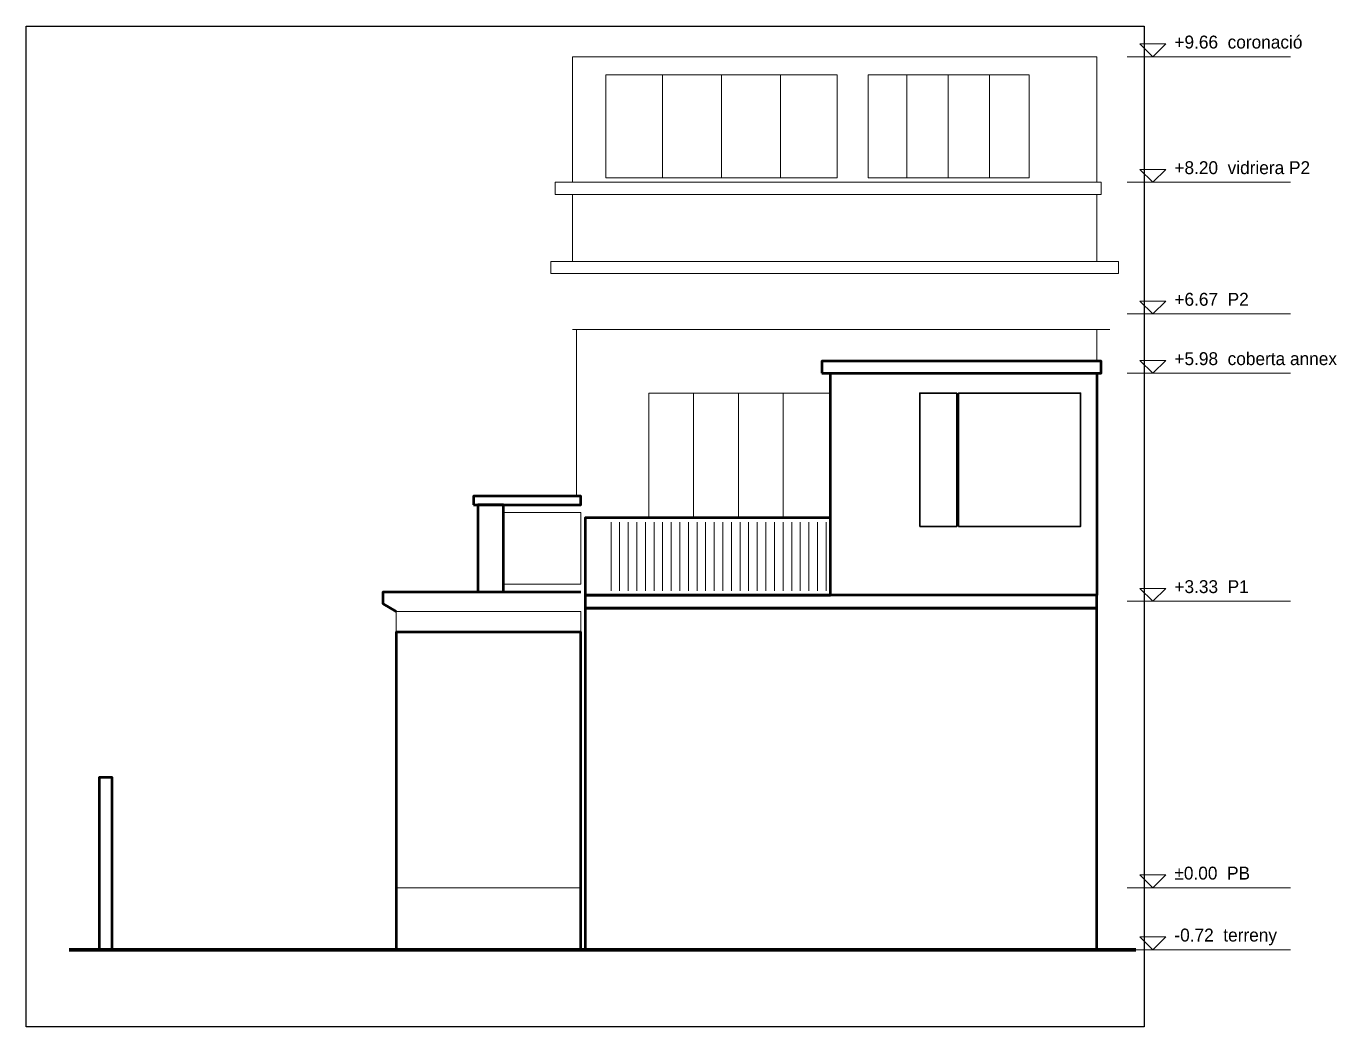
# Model space of a CAD drawing. Header units: metres. Extents: x -31 to 24.7, y -37.6 to 3.
# Drawn here: x 9.5 to 24.74, y -23.62 to -11.99 of the extents above; entities that cross this region are included whole.
import ezdxf
from ezdxf.enums import TextEntityAlignment as Align

# ---------------------------------------------------------------- set-up
doc = ezdxf.new("R2010")
doc.units = ezdxf.units.M
for name, color, linetype, lineweight in [('A-ALCAT-CONTORN', 7, 'Continuous', 50), ('A-ALCAT-COTES', 1, 'Continuous', 18), ('A-ALCAT-FONS', 9, 'Continuous', 9), ('A-ALCAT-JUNTES', 8, 'Continuous', 9), ('A-ALCAT-MOTLLURES', 3, 'Continuous', 18), ('A-ALCAT-OBERTURES', 4, 'Continuous', 35), ('A-ALCAT-TERRENY', 7, 'Continuous', 70)]:
    doc.layers.add(name, color=color, linetype=linetype, lineweight=lineweight)
doc.layers.add('A-ALCAT-REF-IMATGE', color=8, linetype='Continuous', plot=False)
picture_1 = doc.add_image_def('image3.png', size_in_pixel=(1300, 1200))

msp = doc.modelspace()

# ---------------------------------------------------------------- linework, layer by layer
at = {"layer": 'A-ALCAT-CONTORN'}
for points in [[(18.75, -16.02), (22, -16.02), (22, -15.88), (18.75, -15.88)], [(14.7, -17.55), (15.95, -17.55), (15.95, -17.45), (14.7, -17.45)], [(14.75, -18.56), (15.05, -18.56), (15.05, -17.55), (14.75, -17.55)], [(16, -18.6), (18.85, -18.6), (18.85, -17.7), (16, -17.7)], [(16, -18.75), (21.95, -18.75), (21.95, -18.6), (16, -18.6)], [(16, -22.72), (21.95, -22.72), (21.95, -18.75), (16, -18.75)], [(13.8, -22.72), (15.95, -22.72), (15.95, -19.03), (13.8, -19.03)], [(10.35, -22.72), (10.5, -22.72), (10.5, -20.72), (10.35, -20.72)]]:
    msp.add_lwpolyline(points, close=True, dxfattribs=at)
for points in [[(18.85, -18.6), (18.85, -16.02), (21.95, -16.02), (21.95, -18.6)], [(13.8, -18.79), (13.65, -18.7), (13.65, -18.56), (15.95, -18.56)]]:
    msp.add_lwpolyline(points, dxfattribs=at)
at = {"layer": 'A-ALCAT-COTES'}
for p, q in [((22.3, -12.34), (24.2, -12.34)), ((22.3, -13.8), (24.2, -13.8)), ((22.3, -15.33), (24.2, -15.33)), ((22.3, -16.02), (24.2, -16.02)), ((22.3, -18.67), (24.2, -18.67)), ((22.3, -22), (24.2, -22)), ((22.3, -22.72), (24.2, -22.72))]:
    msp.add_line(p, q, dxfattribs=at)
for points in [[(22.6, -12.34), (22.75, -12.19), (22.45, -12.19)], [(22.6, -13.8), (22.75, -13.65), (22.45, -13.65)], [(22.6, -15.33), (22.75, -15.18), (22.45, -15.18)], [(22.6, -16.02), (22.75, -15.87), (22.45, -15.87)], [(22.6, -18.67), (22.75, -18.52), (22.45, -18.52)], [(22.6, -22), (22.75, -21.85), (22.45, -21.85)], [(22.6, -22.72), (22.75, -22.57), (22.45, -22.57)]]:
    msp.add_lwpolyline(points, close=True, dxfattribs=at)
at = {"layer": 'A-ALCAT-FONS'}
for p, q in [((16.9, -13.75), (16.9, -12.55)), ((17.585, -13.75), (17.585, -12.55)), ((18.27, -13.75), (18.27, -12.55)), ((19.74, -13.75), (19.74, -12.55)), ((20.22, -13.75), (20.22, -12.55)), ((20.7, -13.75), (20.7, -12.55)), ((15.85, -15.51), (22.1, -15.51)), ((15.9, -17.45), (15.9, -15.51)), ((21.95, -15.88), (21.95, -15.51)), ((16.74, -17.7), (16.74, -16.25)), ((16.74, -16.25), (18.85, -16.25)), ((17.26, -17.7), (17.26, -16.25)), ((17.78, -17.7), (17.78, -16.25)), ((18.3, -17.7), (18.3, -16.25))]:
    msp.add_line(p, q, dxfattribs=at)
for points in [[(15.85, -13.8), (21.95, -13.8), (21.95, -12.34), (15.85, -12.34)], [(16.24, -13.75), (18.93, -13.75), (18.93, -12.55), (16.24, -12.55)], [(19.29, -13.75), (21.16, -13.75), (21.16, -12.55), (19.29, -12.55)], [(15.65, -13.94), (22, -13.94), (22, -13.8), (15.65, -13.8)], [(15.85, -14.72), (21.95, -14.72), (21.95, -13.94), (15.85, -13.94)], [(15.6, -14.86), (22.2, -14.86), (22.2, -14.72), (15.6, -14.72)]]:
    msp.add_lwpolyline(points, close=True, dxfattribs=at)
at = {"layer": 'A-ALCAT-JUNTES'}
for p, q in [((16.3, -18.55), (16.3, -17.75)), ((16.4, -18.55), (16.4, -17.75)), ((16.5, -18.55), (16.5, -17.75)), ((16.6, -18.55), (16.6, -17.75)), ((16.7, -18.55), (16.7, -17.75)), ((16.8, -18.55), (16.8, -17.75)), ((16.9, -18.55), (16.9, -17.75)), ((17, -18.55), (17, -17.75)), ((17.1, -18.55), (17.1, -17.75)), ((17.2, -18.55), (17.2, -17.75)), ((17.3, -18.55), (17.3, -17.75)), ((17.4, -18.55), (17.4, -17.75)), ((17.5, -18.55), (17.5, -17.75)), ((17.6, -18.55), (17.6, -17.75)), ((17.7, -18.55), (17.7, -17.75)), ((17.8, -18.55), (17.8, -17.75)), ((17.9, -18.55), (17.9, -17.75)), ((18, -18.55), (18, -17.75)), ((18.1, -18.55), (18.1, -17.75)), ((18.2, -18.55), (18.2, -17.75)), ((18.3, -18.55), (18.3, -17.75)), ((18.4, -18.55), (18.4, -17.75)), ((18.5, -18.55), (18.5, -17.75)), ((18.6, -18.55), (18.6, -17.75)), ((18.7, -18.55), (18.7, -17.75)), ((18.8, -18.55), (18.8, -17.75))]:
    msp.add_line(p, q, dxfattribs=at)
at = {"layer": 'A-ALCAT-MOTLLURES'}
msp.add_line((13.8, -22), (15.95, -22), dxfattribs=at)
for points in [[(15.05, -18.47), (15.95, -18.47), (15.95, -17.64), (15.05, -17.64)], [(13.8, -19.03), (15.95, -19.03), (15.95, -18.79), (13.8, -18.79)]]:
    msp.add_lwpolyline(points, close=True, dxfattribs=at)
at = {"layer": 'A-ALCAT-OBERTURES'}
for points in [[(19.89, -17.8), (20.32, -17.8), (20.32, -16.25), (19.89, -16.25)], [(20.34, -17.8), (21.76, -17.8), (21.76, -16.25), (20.34, -16.25)]]:
    msp.add_lwpolyline(points, close=True, dxfattribs=at)
at = {"layer": 'A-ALCAT-TERRENY'}
msp.add_line((10, -22.72), (22.4, -22.72), dxfattribs=at)

# ---------------------------------------------------------------- texts
at = {"layer": 'A-ALCAT-COTES'}
for s, p in [('+9.66  coronació', (22.85, -12.29)), ('+8.20  vidriera P2', (22.85, -13.75)), ('+6.67  P2', (22.85, -15.28)), ('+5.98  coberta annex', (22.85, -15.97)), ('+3.33  P1', (22.85, -18.62)), ('±0.00  PB', (22.85, -21.95)), ('-0.72  terreny', (22.85, -22.67))]:
    msp.add_text(s, height=0.15, dxfattribs=at).set_placement(p, align=Align.BOTTOM_LEFT)

# ---------------------------------------------------------------- pictures from other files: only their frames are drawn
at = {"layer": 'A-ALCAT-REF-IMATGE'}
image = msp.add_image(picture_1, insert=(9.5, -23.616), size_in_units=(13, 11.63), dxfattribs=at)

doc.saveas('drawing.dxf')
